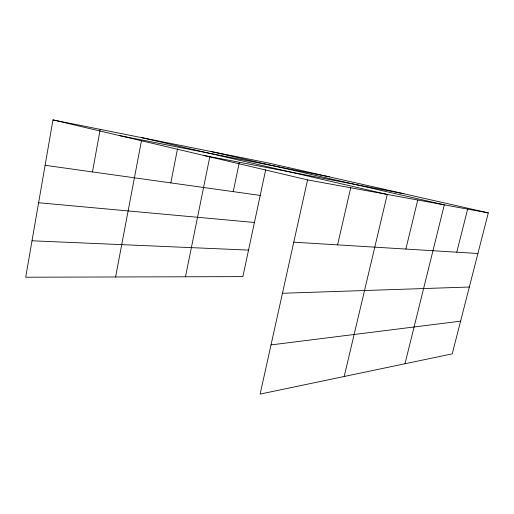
<?xml version="1.0" encoding="UTF-8"?>
<svg xmlns="http://www.w3.org/2000/svg" width="514" height="514" viewBox="0 0 514 514"><rect width="100%" height="100%" fill="white"/><g stroke="black" fill="none" stroke-linecap="round" stroke-linejoin="round"><path stroke-width="0.77" d="M488.3 212.886L307.565 179.9L260.129 394.09L452.23 353.863L488.3 212.886L267.184 162.745L52.968 119.91L25.7 277.219L242.871 276.628L265.693 169.742M92.462 171.927L100.211 129.361M115.579 276.975L141.434 140.862M170.815 182.9L177.516 148.835M185.464 276.783L209.93 156.179M233.24 191.638L239.241 162.835M337.595 244.87L350.709 187.771M344.187 376.486L387.254 194.44L142.031 137.72M405.861 249.059L417.747 200.01M404.987 363.758L444.308 204.855L210.881 151.489M456.792 252.188L467.637 209.114M271.019 344.907L460.602 321.154M282.456 293.263L469.333 287.024M32.016 240.79L248.538 250.093M293.77 242.178L477.911 253.486M38.608 202.741L254.43 222.485M45.103 165.296L260.212 195.416M204.026 155.504L403.798 193.727M119.518 135.593L329.474 176.867M52.968 119.91L307.565 179.9"/></g></svg>
